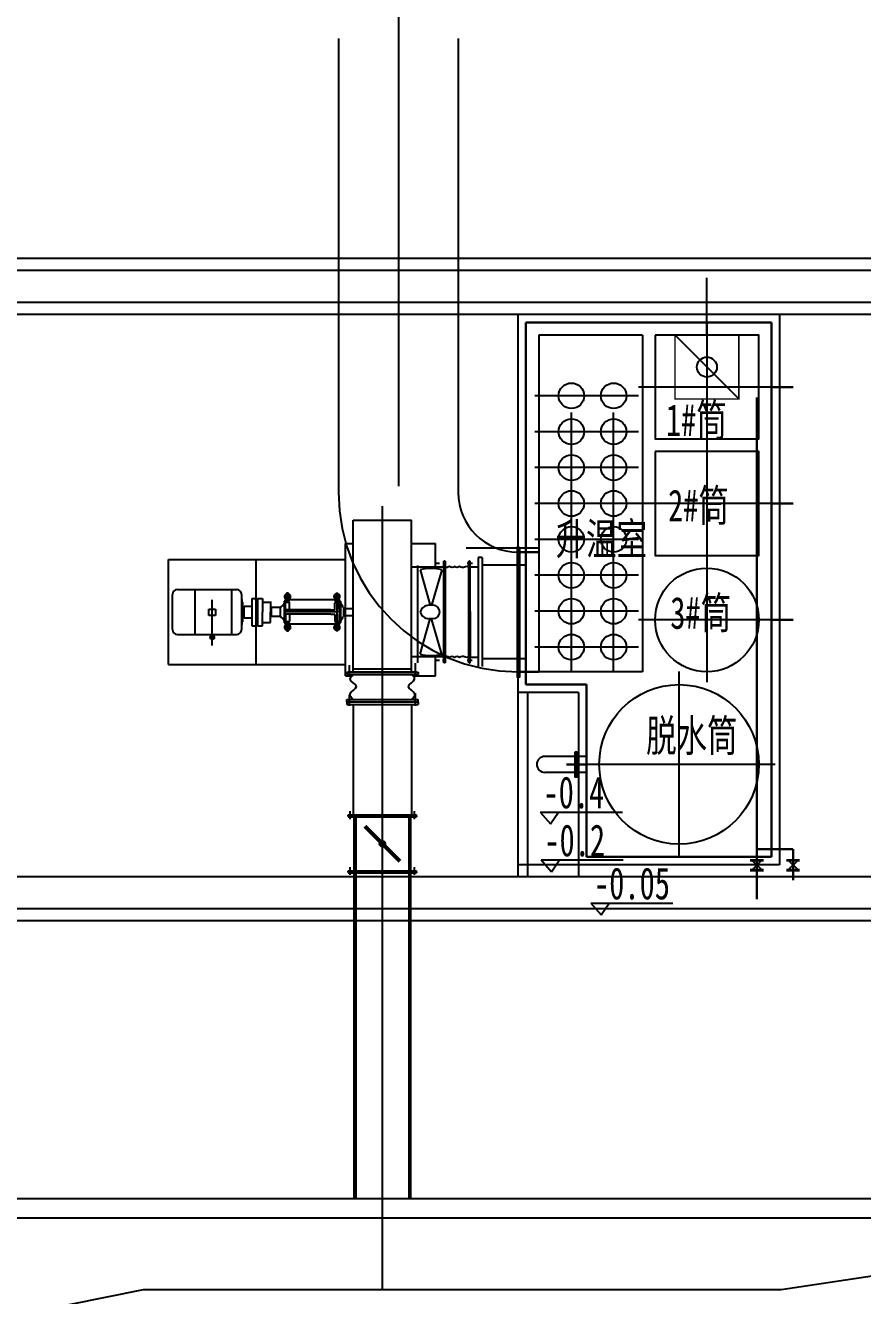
# Model space of a CAD drawing. Extents: x -170 to 1091, y -90 to 504.
# Drawn here: x 247.32 to 257.82, y 49.85 to 65.77 of the extents above; entities that cross this region are included whole.
import ezdxf

# ---------------------------------------------------------------- set-up
doc = ezdxf.new("R2010")
doc.units = 0
doc.header["$LTSCALE"] = 1000
for name, pattern in [('4 点画线', [9, 6.25, -1.25, 0.25, -1.25]), ('CENTER', [50.8, 31.75, -6.35, 6.35, -6.35]), ('CENTER2', [28.575, 19.05, -3.175, 3.175, -3.175]), ('PF_CENTER', [400, 250, -50, 50, -50])]:
    doc.linetypes.add(name, pattern=pattern)
doc.layers.get('0').update_dxf_attribs({"linetype": 'CONTINUOUS'})
for name, color, linetype in [('01', 7, 'CONTINUOUS'), ('03', 3, 'CENTER'), ('05', 4, 'PF_CENTER'), ('1A', 7, 'CONTINUOUS'), ('PR', 4, 'CONTINUOUS'), ('建筑各种基础线', 6, 'CONTINUOUS'), ('热媒站中心线', 3, 'CENTER'), ('设备', 4, 'CONTINUOUS')]:
    doc.layers.add(name, color=color, linetype=linetype)
doc.layers.add('05 点画线', color=141, linetype='4 点画线', lineweight=25)
doc.layers.add('EQPT', color=7, linetype='CONTINUOUS', lineweight=40)
doc.styles.get("Standard").update_dxf_attribs({"font": '', "width": 0.75})
doc.styles.get('STANDARD').set_extended_font_data('SimSun')

# ---------------------------------------------------------------- blocks, each defined once
blk = doc.blocks.new('A$C3CAE5930')
at = {"layer": '1A'}
for p, q in [((0, 865, 0), (99, 518, 0)), ((218, 865, 0), (119, 518, 0)), ((99, 518, 0), (119, 518, 0)), ((87, 507, 0), (130, 507, 0)), ((0, 14, 0), (99, 360, 0)), ((87, 372, 0), (130, 372, 0)), ((99, 360, 0), (119, 360, 0)), ((218, 14, 0), (119, 360, 0))]:
    blk.add_line(p, q, dxfattribs=at)
for centre, radius, start, end in [((109, 439, 0), 439, 75.6223, 104.3777), ((87, 439, 0), 67.5, 90, 180), ((87, 439, 0), 67.5, 180, 270), ((130, 417, 0), 90, 14.4775, 90), ((130, 462, 0), 90, 270, 345.5225), ((109, 439, 0), 439, 255.6223, 284.3777)]:
    blk.add_arc(centre, radius, start, end, dxfattribs=at)
blk = doc.blocks.new('A$C214432DA')
at = {"layer": '1A', "xscale": 2.100000000000363, "yscale": 2.100000000000363, "zscale": 2.100000000000363}
blk.add_blockref('A$C3CAE5930', (0, 0, 0), dxfattribs=at)

msp = doc.modelspace()

# ---------------------------------------------------------------- linework, layer by layer
at = {"color": 1, "lineweight": 30}
for p, q in [((253.60001, 62.05093, 0), (253.60001, 57.51093, 0)), ((256.68001, 62.05093, 0), (253.60001, 62.05093, 0)), ((256.68001, 62.05093, 0), (256.68001, 55.35093, 0)), ((254.36001, 57.51093, 0), (253.60001, 57.51093, 0)), ((254.36001, 57.51093, 0), (254.36001, 55.35093, 0)), ((256.68001, 55.35093, 0), (254.36001, 55.35093, 0))]:
    msp.add_line(p, q, dxfattribs=at)
at = {"color": 3, "lineweight": -2}
for p, q in [((255.47001, 61.89093, 0), (256.27001, 61.09093, 0)), ((254.36001, 56.61093, 0), (253.83641, 56.61093, 0)), ((254.36001, 56.41093, 0), (253.83641, 56.41093, 0)), ((256.86658, 55.31524, 0), (257.03259, 55.31524, 0)), ((256.86658, 55.30417, 0), (257.03259, 55.30417, 0)), ((256.89217, 55.30417, 0), (257.00962, 55.19218, 0)), ((257.00891, 55.30417, 0), (256.89382, 55.19218, 0)), ((256.86658, 55.19218, 0), (257.03259, 55.19218, 0)), ((256.86658, 55.18112, 0), (257.03259, 55.18112, 0))]:
    msp.add_line(p, q, dxfattribs=at)
at = {"color": 3, "lineweight": 30}
for p, q in [((256.95054, 61.24093, 0), (256.69751, 61.24093, 0)), ((256.95054, 59.78093, 0), (256.69751, 59.78093, 0)), ((256.95054, 58.32093, 0), (256.69751, 58.32093, 0)), ((254.10697, 56.51093, 0), (254.36001, 56.51093, 0)), ((254.10697, 56.51093, 0), (254.36001, 56.51093, 0)), ((256.95054, 55.05948, 0), (256.95054, 55.44792, 0))]:
    msp.add_line(p, q, dxfattribs=at)
at = {"color": 2, "lineweight": 30}
for p, q in [((253.5, 59.17093, 0), (253.76001, 59.17093, 0)), ((253.5, 57.67093, 0), (253.76001, 57.67093, 0))]:
    msp.add_line(p, q, dxfattribs=at)
at = {"color": 6, "lineweight": -2}
for p, q in [((253.50001, 57.41093, 0), (253.50001, 55.10093, 0)), ((253.62001, 57.41093, 0), (253.62001, 55.10093, 0))]:
    msp.add_line(p, q, dxfattribs=at)
at = {"color": 0, "lineweight": -3}
for p, q in [((253.7792, 55.91387, 0), (254.80971, 55.91387, 0)), ((253.7792, 55.91387, 0), (253.9097, 55.76546, 0)), ((253.9097, 55.76546, 0), (254.0087, 55.91387, 0)), ((253.79016, 55.31261, 0), (254.82068, 55.31261, 0)), ((253.79016, 55.31261, 0), (253.92067, 55.1642, 0)), ((253.92067, 55.1642, 0), (254.01967, 55.31261, 0)), ((254.41305, 54.77296, 0), (254.54356, 54.62456, 0)), ((254.41305, 54.77296, 0), (255.44357, 54.77296, 0)), ((254.54356, 54.62456, 0), (254.64256, 54.77296, 0))]:
    msp.add_line(p, q, dxfattribs=at)
at = {"color": 2, "lineweight": -2}
for p, q in [((256.41283, 55.31524, 0), (256.57885, 55.31524, 0)), ((256.41283, 55.30417, 0), (256.57885, 55.30417, 0)), ((256.43843, 55.30417, 0), (256.55588, 55.19218, 0)), ((256.55516, 55.30417, 0), (256.44008, 55.19218, 0)), ((256.41283, 55.19218, 0), (256.57885, 55.19218, 0)), ((256.41283, 55.18112, 0), (256.57885, 55.18112, 0))]:
    msp.add_line(p, q, dxfattribs=at)
at = {"color": 6, "lineweight": -2, "const_width": 0.02, "elevation": 0}
msp.add_lwpolyline([(255.47001, 61.89093), (256.27001, 61.89093), (256.27001, 61.09093), (255.47001, 61.09093), (255.47001, 61.89093)], dxfattribs=at)
at = {"color": 2, "lineweight": -2, "const_width": 0.03, "elevation": 0}
msp.add_lwpolyline([(256.49739, 54.81862), (256.49739, 61.11056)], dxfattribs=at)
at = {"color": 2, "lineweight": 30, "elevation": 0}
msp.add_lwpolyline([(253.5069, 59.23488), (253.5069, 57.6024), (253.49429, 57.6024), (253.49429, 59.23488)], close=True, dxfattribs=at)
at = {"color": 0, "elevation": 0}
msp.add_lwpolyline([(253.51951, 59.23488), (253.51951, 57.6024), (253.5069, 57.6024), (253.5069, 59.23488)], close=True, dxfattribs=at)
at = {"color": 3, "lineweight": -2, "elevation": 0}
for points in [[(254.21853, 56.66976), (254.22788, 56.66976), (254.22788, 56.34906), (254.21853, 56.34906)], [(254.22788, 56.66976), (254.23722, 56.66976), (254.23722, 56.34906), (254.22788, 56.34906)]]:
    msp.add_lwpolyline(points, close=True, dxfattribs=at)
at = {"color": 3, "lineweight": -2, "const_width": 0.03, "elevation": 0}
for points in [[(256.95054, 55.44792), (256.49739, 55.44792)], [(256.95054, 55.44792), (256.95054, 55.05948)]]:
    msp.add_lwpolyline(points, dxfattribs=at)
at = {"color": 3, "lineweight": -2}
msp.add_circle((255.87001, 61.49093, 0), 0.125, dxfattribs=at)
msp.add_arc((253.83641, 56.51093, 0), 0.1, 90, 270, dxfattribs=at)
at = {"layer": '01'}
for p, q in [((251.35242, 57.66793, 0), (252.24759, 57.66847, 0)), ((251.35242, 57.66793, 0), (251.35242, 57.63757, 0)), ((251.35242, 57.63757, 0), (252.24759, 57.63811, 0)), ((252.24759, 57.66847, 0), (252.24759, 57.63811, 0)), ((251.35242, 57.32329, 0), (252.24759, 57.32383, 0)), ((251.35242, 57.29293, 0), (251.35242, 57.32329, 0)), ((252.24759, 57.29347, 0), (252.24759, 57.32383, 0)), ((251.35242, 57.29293, 0), (252.24759, 57.29347, 0)), ((251.35242, 57.29293, 0), (251.35242, 57.26257, 0)), ((251.35242, 57.26257, 0), (252.24759, 57.26311, 0)), ((251.43438, 57.26257, 0), (251.43438, 55.87863, 0)), ((252.16563, 57.26311, 0), (252.16563, 55.87863, 0)), ((252.24759, 57.29347, 0), (252.24759, 57.26311, 0)), ((251.3723, 55.87863, 0), (252.22771, 55.87863, 0)), ((251.3723, 55.86504, 0), (251.3723, 55.87863, 0)), ((251.3723, 55.86504, 0), (251.3723, 55.87863, 0)), ((251.3723, 55.86504, 0), (252.22771, 55.86504, 0)), ((251.3723, 55.86504, 0), (251.3723, 55.85145, 0)), ((251.3723, 55.86504, 0), (251.3723, 55.85145, 0)), ((251.3723, 55.85145, 0), (252.22771, 55.85145, 0)), ((251.4203, 55.87863, 0), (252.22771, 55.87863, 0)), ((251.4203, 55.86504, 0), (252.22771, 55.86504, 0)), ((251.4203, 55.85145, 0), (252.22771, 55.85145, 0)), ((252.22771, 55.86504, 0), (252.22771, 55.87863, 0)), ((252.22771, 55.86504, 0), (252.22771, 55.87863, 0)), ((252.22771, 55.86504, 0), (252.22771, 55.85145, 0)), ((252.22771, 55.86504, 0), (252.22771, 55.85145, 0)), ((251.3723, 55.17863, 0), (252.22771, 55.17863, 0)), ((251.3723, 55.16504, 0), (251.3723, 55.17863, 0)), ((251.3723, 55.16504, 0), (251.3723, 55.17863, 0)), ((251.3723, 55.16504, 0), (252.22771, 55.16504, 0)), ((251.3723, 55.16504, 0), (251.3723, 55.15145, 0)), ((251.3723, 55.16504, 0), (251.3723, 55.15145, 0)), ((251.3723, 55.15145, 0), (252.22771, 55.15145, 0)), ((251.39685, 55.12592, 0), (251.39685, 55.22444, 0)), ((251.4203, 55.17863, 0), (252.22771, 55.17863, 0)), ((251.4203, 55.16504, 0), (252.22771, 55.16504, 0)), ((251.4203, 55.15145, 0), (252.22771, 55.15145, 0)), ((252.20316, 55.12592, 0), (252.20316, 55.22444, 0)), ((252.22771, 55.16504, 0), (252.22771, 55.17863, 0)), ((252.22771, 55.16504, 0), (252.22771, 55.17863, 0)), ((252.22771, 55.16504, 0), (252.22771, 55.15145, 0)), ((252.22771, 55.16504, 0), (252.22771, 55.15145, 0))]:
    msp.add_line(p, q, dxfattribs=at)
at = {"layer": '01', "ltscale": 8}
for p, q in [((273.8, 51.06385, 0), (224.7404, 51.06385)), ((273.56, 50.82385, 0), (224.93644, 50.82385))]:
    msp.add_line(p, q, dxfattribs=at)
at = {"layer": '01', "const_width": 0.05, "elevation": 0}
for points in [[(251.45601, 55.85145), (251.45601, 55.17863)], [(252.01921, 55.29584), (251.5808, 55.73424)], [(252.14401, 55.85145), (252.14401, 55.17863)]]:
    msp.add_lwpolyline(points, dxfattribs=at)
at = {"layer": '01'}
msp.add_circle((251.80001, 55.51504, 0), 0.0363, dxfattribs=at)
for points, knots in [([(251.43438, 57.32329, 0), (251.41184, 57.34541, 0), (251.35206, 57.40411, 0), (251.54761, 57.487, 0), (251.35843, 57.56404, 0), (251.41387, 57.61772, 0), (251.43438, 57.63757, 0)], [0, 0, 0, 0, 0.077547169, 0.205726489, 0.325007281, 0.395055418, 0.395055418, 0.395055418, 0.395055418]), ([(252.16563, 57.32383, 0), (252.18817, 57.34595, 0), (252.24795, 57.40465, 0), (252.0524, 57.48754, 0), (252.24158, 57.56458, 0), (252.18614, 57.61825, 0), (252.16563, 57.63811, 0)], [0, 0, 0, 0, 0.077547169, 0.205726489, 0.325007281, 0.395055417, 0.395055417, 0.395055417, 0.395055417])]:
    msp.add_open_spline(points, degree=3, knots=knots, dxfattribs=at)
for p in [(251.39511, 55.87863, 0), (251.39511, 55.87863, 0), (252.2049, 55.87863, 0), (252.2049, 55.87863, 0), (251.39511, 55.17863, 0), (251.39511, 55.17863, 0), (252.2049, 55.17863, 0), (252.2049, 55.17863, 0)]:
    msp.add_point(p, dxfattribs=at)
at = {"layer": '03'}
for p, q in [((251.38787, 57.61783, 0), (251.38787, 57.75509, 0)), ((252.2148, 57.61836, 0), (252.2148, 57.77783, 0)), ((251.38787, 57.24283, 0), (251.38787, 57.38009, 0)), ((252.2148, 57.24336, 0), (252.2148, 57.40283, 0))]:
    msp.add_line(p, q, dxfattribs=at)
at = {"layer": '05', "ltscale": 8}
for p, q in [((258.8, 50.22385, 0), (256.8, 49.92385, 0)), ((248.8, 49.92385, 0), (246.8, 49.52385, 0)), ((256.8, 49.92385, 0), (248.8, 49.92385, 0))]:
    msp.add_line(p, q, dxfattribs=at)
at = {"layer": '05 点画线'}
msp.add_line((252, 67.118, 0), (252, 59.99826, 0), dxfattribs=at)
at = {"layer": 'EQPT', "linetype": 'CENTER2', "lineweight": -2, "ltscale": 5}
for p, q in [((251.25, 65.60982, 0), (251.25, 59.92093, 0)), ((252.75, 65.60982, 0), (252.75, 59.92093, 0)), ((251.25, 61.9181, 0), (251.25, 59.92093, 0)), ((252.75, 61.9181, 0), (252.75, 59.92093, 0))]:
    msp.add_line(p, q, dxfattribs=at)
for radius in [2.25, 0.75]:
    msp.add_arc((253.5, 59.92093, 0), radius, 180, 270, dxfattribs=at)
at = {"layer": 'PR'}
msp.add_line((252.14401, 51.06385, 0), (251.45601, 51.06385, 0), dxfattribs=at)
at = {"layer": '建筑各种基础线', "ltscale": 250}
for p, q in [((275.63912, 62.85093, 0), (234.21076, 62.85093, 0)), ((277.35, 62.85093, 0), (236.21076, 62.85093, 0)), ((275.48912, 62.70093, 0), (234.33076, 62.70093, 0)), ((277.35, 62.70093, 0), (236.33076, 62.70093, 0)), ((275.08912, 62.30093, 0), (234.33076, 62.30093, 0)), ((277.93001, 62.30093, 0), (236.33076, 62.30093, 0)), ((274.93912, 62.15093, 0), (233.36988, 62.15093, 0)), ((277.78001, 62.15093, 0), (236.21076, 62.15093, 0)), ((256.78001, 62.15093, 0), (253.50001, 62.15093, 0)), ((253.50001, 62.15093, 0), (253.50001, 57.41093, 0)), ((256.78001, 62.15093, 0), (256.78001, 55.25093, 0)), ((254.26001, 57.41093, 0), (253.50001, 57.41093, 0)), ((254.26001, 57.41093, 0), (254.26001, 55.10093, 0)), ((256.78001, 55.25093, 0), (253.50001, 55.25093, 0)), ((277.93001, 55.10093, 0), (232.50001, 55.10093, 0)), ((277.93001, 54.70093, 0), (232.50001, 54.70093, 0)), ((277.78001, 54.55093, 0), (232.50001, 54.55093, 0))]:
    msp.add_line(p, q, dxfattribs=at)
at = {"layer": '建筑各种基础线'}
for p, q in [((251.33601, 59.28093, 0), (251.43438, 59.28093, 0)), ((251.33601, 57.62093, 0), (251.33601, 59.28093, 0)), ((252.16563, 59.28093, 0), (252.46601, 59.28093, 0)), ((252.46601, 58.98343, 0), (252.46601, 59.28093, 0)), ((249.11601, 59.08093, 0), (251.33601, 59.08093, 0)), ((249.11601, 57.76093, 0), (249.11601, 59.08093, 0)), ((250.21601, 57.76093, 0), (250.21601, 59.08093, 0)), ((252.46601, 57.62093, 0), (252.46601, 57.85843, 0)), ((249.11601, 57.76093, 0), (251.33601, 57.76093, 0)), ((251.33601, 57.62093, 0), (251.41767, 57.62093, 0)), ((252.18284, 57.62093, 0), (252.46601, 57.62093, 0))]:
    msp.add_line(p, q, dxfattribs=at)
at = {"layer": '热媒站中心线', "ltscale": 20}
for p, q in [((255.87001, 61.89093, 0), (255.87001, 62.611, 0)), ((255.87001, 62.05093, 0), (255.87001, 57.53934, 0)), ((256.68001, 61.24093, 0), (255.01053, 61.24093, 0)), ((255.01001, 61.13093, 0), (253.71001, 61.13093, 0)), ((254.17001, 57.67093, 0), (254.17001, 60.9233, 0)), ((254.70001, 57.67093, 0), (254.70001, 60.9233, 0)), ((255.01001, 60.68093, 0), (253.71001, 60.68093, 0)), ((255.01001, 60.23093, 0), (253.71001, 60.23093, 0)), ((255.01001, 59.78093, 0), (253.71001, 59.78093, 0)), ((256.68001, 59.78093, 0), (255.01053, 59.78093, 0)), ((255.01001, 59.33093, 0), (253.71001, 59.33093, 0)), ((255.01001, 59.33093, 0), (253.71001, 59.33093, 0)), ((253.76001, 59.22093, 0), (252.85001, 59.22093, 0)), ((253.76001, 59.22093, 0), (252.85001, 59.22093, 0)), ((255.01001, 58.88093, 0), (253.71001, 58.88093, 0)), ((250.65456, 58.61482, 0), (250.56571, 58.61482, 0)), ((250.61014, 58.55545, 0), (250.61014, 58.66916, 0)), ((251.27456, 58.61482, 0), (251.18571, 58.61482, 0)), ((251.23014, 58.66203, 0), (251.23014, 58.18262, 0)), ((249.66702, 57.99998, 0), (249.66702, 58.57258, 0)), ((255.01001, 58.43093, 0), (253.71001, 58.43093, 0)), ((250.61014, 58.28642, 0), (250.61014, 58.1727, 0)), ((256.68001, 58.32093, 0), (255.01053, 58.32093, 0)), ((250.65456, 58.22705, 0), (250.56571, 58.22705, 0)), ((251.27456, 58.22705, 0), (251.18571, 58.22705, 0)), ((255.01001, 57.98093, 0), (253.71001, 57.98093, 0)), ((255.52001, 55.35093, 0), (255.52001, 57.67631, 0)), ((256.72724, 56.51093, 0), (254.36001, 56.51093, 0)), ((251.39685, 55.82592, 0), (251.39685, 55.92444, 0)), ((252.20316, 55.82592, 0), (252.20316, 55.92444, 0)), ((251.39685, 55.12592, 0), (251.39685, 55.22444, 0)), ((252.20316, 55.12592, 0), (252.20316, 55.22444, 0))]:
    msp.add_line(p, q, dxfattribs=at)
at = {"layer": '热媒站中心线', "ltscale": 5}
msp.add_line((251.80001, 49.92385, 0), (251.80001, 59.74593, 0), dxfattribs=at)
at = {"layer": '设备'}
for p, q in [((253.76001, 61.89093, 0), (253.76001, 57.67093, 0)), ((255.06001, 61.89093, 0), (253.76001, 61.89093, 0)), ((255.06001, 61.89093, 0), (255.06001, 57.67093, 0)), ((251.43438, 57.66793, 0), (251.43438, 59.57093, 0)), ((251.43438, 59.57093, 0), (252.16563, 59.57093, 0)), ((252.16563, 57.66793, 0), (252.16563, 59.57093, 0)), ((253.00001, 59.10593, 0), (253.00001, 57.73593, 0)), ((253.05001, 59.10593, 0), (253.00001, 59.10593, 0)), ((253.05001, 59.10593, 0), (253.05001, 57.73593, 0)), ((252.5712, 58.98343, 0), (252.16563, 58.98343, 0)), ((252.24248, 57.7855, 0), (252.24248, 59.00241, 0)), ((252.5178, 59.02713, 0), (252.47631, 59.02713, 0)), ((252.59937, 59.02718, 0), (252.55788, 59.02718, 0)), ((252.5712, 57.78343, 0), (252.5712, 59.05843, 0)), ((252.5802, 59.05843, 0), (252.5712, 59.05843, 0)), ((252.5712, 57.7855, 0), (252.5712, 59.04602, 0)), ((252.5802, 59.05843, 0), (252.5802, 57.78343, 0)), ((252.5802, 57.78338, 0), (252.5802, 59.05838, 0)), ((252.5892, 59.05838, 0), (252.5802, 59.05838, 0)), ((252.5802, 57.78545, 0), (252.5802, 59.04597, 0)), ((252.5892, 59.05838, 0), (252.5892, 57.78338, 0)), ((252.9224, 59.02718, 0), (252.86341, 59.02718, 0)), ((252.9314, 59.02718, 0), (252.87241, 59.02718, 0)), ((252.9314, 59.02692, 0), (252.87241, 59.02692, 0)), ((252.8837, 57.78343, 0), (252.8837, 59.05843, 0)), ((252.8927, 59.05843, 0), (252.8837, 59.05843, 0)), ((252.8837, 57.7855, 0), (252.8837, 59.04602, 0)), ((252.8927, 57.78343, 0), (252.8927, 59.05843, 0)), ((252.8927, 59.05843, 0), (252.8927, 58.41602, 0)), ((252.8927, 57.78317, 0), (252.8927, 59.05817, 0)), ((252.8927, 59.05817, 0), (252.8927, 58.41576, 0)), ((252.8927, 59.05817, 0), (252.8927, 58.42093, 0)), ((252.8927, 59.05817, 0), (252.9017, 59.05817, 0)), ((252.8927, 57.7855, 0), (252.8927, 59.04602, 0)), ((252.8927, 57.78523, 0), (252.8927, 59.04576, 0)), ((252.9017, 57.78317, 0), (252.9017, 59.05817, 0)), ((252.9017, 57.79041, 0), (252.9017, 59.05093, 0)), ((252.9017, 58.98526, 0), (253.00001, 58.98526, 0)), ((253.60001, 59.00593, 0), (253.05001, 59.00593, 0)), ((253.60001, 59.00593, 0), (253.05001, 59.00593, 0)), ((249.16639, 58.20218, 0), (249.16639, 58.63968, 0)), ((249.22889, 58.70218, 0), (249.97264, 58.70218, 0)), ((249.45246, 58.13968, 0), (249.45246, 58.70218, 0)), ((249.91264, 58.13968, 0), (249.91264, 58.70218, 0)), ((250.03514, 58.20218, 0), (250.03514, 58.63968, 0)), ((250.16063, 58.58923, 0), (250.16063, 58.24588, 0)), ((250.16063, 58.58923, 0), (250.2264, 58.58923, 0)), ((250.2264, 58.24588, 0), (250.2264, 58.58923, 0)), ((250.23265, 58.58922, 0), (250.29634, 58.58922, 0)), ((250.23265, 58.58922, 0), (250.23265, 58.24574, 0)), ((250.29634, 58.58922, 0), (250.29634, 58.41748, 0)), ((250.59956, 58.59271, 0), (250.61014, 58.59366, 0)), ((250.62072, 58.59271, 0), (250.59956, 58.59271, 0)), ((250.61014, 58.59366, 0), (250.62072, 58.59271, 0)), ((251.21956, 58.59271, 0), (251.23014, 58.59366, 0)), ((251.24072, 58.59271, 0), (251.21956, 58.59271, 0)), ((251.23014, 58.59366, 0), (251.24072, 58.59271, 0)), ((249.62415, 58.45759, 0), (249.70825, 58.45759, 0)), ((249.62415, 58.3782, 0), (249.62415, 58.45759, 0)), ((249.67077, 58.472, 0), (249.66327, 58.472, 0)), ((249.66327, 58.45759, 0), (249.66327, 58.472, 0)), ((249.67077, 58.45759, 0), (249.67077, 58.472, 0)), ((249.70825, 58.45759, 0), (249.70825, 58.3782, 0)), ((250.03514, 58.57718, 0), (250.04139, 58.57718, 0)), ((250.04139, 58.26468, 0), (250.04139, 58.57718, 0)), ((250.04139, 58.54593, 0), (250.04764, 58.54593, 0)), ((250.04764, 58.29593, 0), (250.04764, 58.54593, 0)), ((250.04764, 58.32718, 0), (250.04764, 58.51468, 0)), ((250.04764, 58.32906, 0), (250.04764, 58.51281, 0)), ((250.04764, 58.42093, 0), (250.04764, 58.49968, 0)), ((250.04764, 58.45843, 0), (250.06536, 58.45843, 0)), ((250.06536, 58.49286, 0), (250.16063, 58.49286, 0)), ((250.06536, 58.34911, 0), (250.06536, 58.49286, 0)), ((250.29634, 58.54485, 0), (250.39813, 58.54485, 0)), ((250.39813, 58.55176, 0), (250.39813, 58.42439, 0)), ((250.39813, 58.54485, 0), (250.39813, 58.41748, 0)), ((250.41011, 58.4583, 0), (250.39813, 58.4583, 0)), ((250.41011, 58.36435, 0), (250.41011, 58.47751, 0)), ((250.51811, 58.47751, 0), (250.41011, 58.47751, 0)), ((250.51811, 58.47961, 0), (250.51811, 58.36226, 0)), ((250.56994, 58.55876, 0), (250.56994, 58.28311, 0)), ((250.5784, 58.55876, 0), (250.56994, 58.55876, 0)), ((250.5784, 58.55875, 0), (250.5784, 58.27888, 0)), ((251.15524, 58.44738, 0), (250.5784, 58.44738, 0)), ((250.58369, 58.57674, 0), (250.63658, 58.57674, 0)), ((250.58369, 58.57674, 0), (250.58369, 58.57383, 0)), ((250.58369, 58.45584, 0), (250.58369, 58.53231, 0)), ((250.63209, 58.57356, 0), (250.5873, 58.57356, 0)), ((250.58898, 58.57674, 0), (250.58898, 58.57891, 0)), ((250.59057, 58.54289, 0), (250.59057, 58.54606, 0)), ((250.59057, 58.54606, 0), (250.62971, 58.54606, 0)), ((250.62971, 58.54289, 0), (250.59057, 58.54289, 0)), ((250.59184, 58.54606, 0), (250.59184, 58.56299, 0)), ((250.59184, 58.56299, 0), (250.62844, 58.56299, 0)), ((250.59956, 58.56933, 0), (250.59956, 58.56299, 0)), ((250.59956, 58.56933, 0), (250.62072, 58.56933, 0)), ((250.60104, 58.54606, 0), (250.60104, 58.56299, 0)), ((250.61923, 58.54606, 0), (250.61923, 58.56299, 0)), ((250.62072, 58.56933, 0), (250.62072, 58.56299, 0)), ((250.62844, 58.54606, 0), (250.62844, 58.56299, 0)), ((250.62971, 58.54289, 0), (250.62971, 58.54606, 0)), ((250.63129, 58.57674, 0), (250.63129, 58.57891, 0)), ((250.63658, 58.57567, 0), (250.63658, 58.57674, 0)), ((250.63658, 58.45584, 0), (250.63658, 58.53231, 0)), ((251.20158, 58.57356, 0), (250.63738, 58.57356, 0)), ((251.15524, 58.44738, 0), (251.19523, 58.44738, 0)), ((251.20369, 58.57674, 0), (251.25658, 58.57674, 0)), ((251.20369, 58.57674, 0), (251.20369, 58.57568, 0)), ((251.20369, 58.45584, 0), (251.20369, 58.53231, 0)), ((251.25209, 58.57356, 0), (251.2073, 58.57356, 0)), ((251.20898, 58.57674, 0), (251.20898, 58.57891, 0)), ((251.21057, 58.54289, 0), (251.21057, 58.54606, 0)), ((251.21057, 58.54606, 0), (251.24971, 58.54606, 0)), ((251.24971, 58.54289, 0), (251.21057, 58.54289, 0)), ((251.21184, 58.54606, 0), (251.21184, 58.56299, 0)), ((251.21184, 58.56299, 0), (251.24844, 58.56299, 0)), ((251.21956, 58.56933, 0), (251.21956, 58.56299, 0)), ((251.21956, 58.56933, 0), (251.24072, 58.56933, 0)), ((251.22104, 58.54606, 0), (251.22104, 58.56299, 0)), ((251.23923, 58.54606, 0), (251.23923, 58.56299, 0)), ((251.24072, 58.56933, 0), (251.24072, 58.56299, 0)), ((251.24844, 58.54606, 0), (251.24844, 58.56299, 0)), ((251.24971, 58.54289, 0), (251.24971, 58.54606, 0)), ((251.25129, 58.57674, 0), (251.25129, 58.57891, 0)), ((251.25658, 58.57567, 0), (251.25658, 58.57674, 0)), ((251.25658, 58.57674, 0), (251.25658, 58.57567, 0)), ((251.25658, 58.45584, 0), (251.25658, 58.53231, 0)), ((251.26503, 58.56299, 0), (251.26503, 58.27888, 0)), ((251.26504, 58.55875, 0), (251.27351, 58.55875, 0)), ((251.27351, 58.55876, 0), (251.27351, 58.28311, 0)), ((251.31159, 58.46159, 0), (251.31159, 58.38027, 0)), ((251.32111, 58.46853, 0), (251.31948, 58.46853, 0)), ((251.32491, 58.46615, 0), (251.43438, 58.46615, 0)), ((251.32534, 58.4643, 0), (251.32534, 58.37756, 0)), ((249.70825, 58.3782, 0), (249.62415, 58.3782, 0)), ((250.04139, 58.29593, 0), (250.04764, 58.29593, 0)), ((250.04764, 58.42093, 0), (250.04764, 58.34218, 0)), ((250.04764, 58.38343, 0), (250.06536, 58.38343, 0)), ((250.06536, 58.34911, 0), (250.16063, 58.34911, 0)), ((250.29634, 58.24574, 0), (250.29634, 58.41748, 0)), ((250.29634, 58.2901, 0), (250.39813, 58.2901, 0)), ((250.39813, 58.2901, 0), (250.39813, 58.41748, 0)), ((250.41011, 58.38356, 0), (250.39813, 58.38356, 0)), ((250.51811, 58.36435, 0), (250.41011, 58.36435, 0)), ((250.5784, 58.28311, 0), (250.56994, 58.28311, 0)), ((251.12529, 58.42093, 0), (250.5784, 58.42093, 0)), ((251.12529, 58.42093, 0), (250.5784, 58.42093, 0)), ((251.15524, 58.39449, 0), (250.5784, 58.39449, 0)), ((250.58369, 58.38603, 0), (250.58369, 58.30955, 0)), ((250.59057, 58.29898, 0), (250.59057, 58.2958, 0)), ((250.62971, 58.29898, 0), (250.59057, 58.29898, 0)), ((250.59057, 58.2958, 0), (250.62971, 58.2958, 0)), ((250.59184, 58.2958, 0), (250.59184, 58.27888, 0)), ((250.59184, 58.27888, 0), (250.62844, 58.27888, 0)), ((250.59956, 58.27253, 0), (250.59956, 58.27888, 0)), ((250.59956, 58.27253, 0), (250.62072, 58.27253, 0)), ((250.60104, 58.2958, 0), (250.60104, 58.27888, 0)), ((250.61923, 58.2958, 0), (250.61923, 58.27888, 0)), ((250.62072, 58.27253, 0), (250.62072, 58.27888, 0)), ((250.62844, 58.2958, 0), (250.62844, 58.27888, 0)), ((250.62971, 58.29898, 0), (250.62971, 58.2958, 0)), ((250.63658, 58.38603, 0), (250.63658, 58.30955, 0)), ((251.26504, 58.42093, 0), (251.11683, 58.42093, 0)), ((251.26504, 58.42093, 0), (251.11683, 58.42093, 0)), ((251.15524, 58.39449, 0), (251.19523, 58.39449, 0)), ((251.20369, 58.38603, 0), (251.20369, 58.30955, 0)), ((251.21057, 58.29898, 0), (251.21057, 58.2958, 0)), ((251.24971, 58.29898, 0), (251.21057, 58.29898, 0)), ((251.21057, 58.2958, 0), (251.24971, 58.2958, 0)), ((251.21184, 58.2958, 0), (251.21184, 58.27888, 0)), ((251.21184, 58.27888, 0), (251.24844, 58.27888, 0)), ((251.21956, 58.27253, 0), (251.21956, 58.27888, 0)), ((251.21956, 58.27253, 0), (251.24072, 58.27253, 0)), ((251.22104, 58.2958, 0), (251.22104, 58.27888, 0)), ((251.23923, 58.2958, 0), (251.23923, 58.27888, 0)), ((251.24072, 58.27253, 0), (251.24072, 58.27888, 0)), ((251.24844, 58.2958, 0), (251.24844, 58.27888, 0)), ((251.24971, 58.29898, 0), (251.24971, 58.2958, 0)), ((251.25658, 58.38603, 0), (251.25658, 58.30955, 0)), ((251.26504, 58.28311, 0), (251.27351, 58.28311, 0)), ((251.32111, 58.37333, 0), (251.31948, 58.37333, 0)), ((251.32491, 58.37571, 0), (251.43438, 58.37571, 0)), ((252.8837, 58.42093, 0), (252.8837, 57.84593, 0)), ((252.8837, 57.78343, 0), (252.8837, 58.41602, 0)), ((252.8927, 58.42093, 0), (252.8927, 57.84593, 0)), ((252.8927, 57.78834, 0), (252.8927, 58.42093, 0)), ((252.8927, 58.42067, 0), (252.8927, 57.84567, 0)), ((252.8927, 57.78343, 0), (252.8927, 58.41602, 0)), ((252.8927, 57.78343, 0), (252.8927, 58.41602, 0)), ((252.8927, 57.78317, 0), (252.8927, 58.41576, 0)), ((252.8927, 57.78317, 0), (252.8927, 58.41576, 0)), ((252.9017, 58.42584, 0), (252.9017, 57.85334, 0)), ((249.22889, 58.13968, 0), (249.97264, 58.13968, 0)), ((249.64827, 58.13343, 0), (249.64827, 58.13968, 0)), ((249.64827, 58.13343, 0), (249.65764, 58.12718, 0)), ((249.68577, 58.13343, 0), (249.64827, 58.13343, 0)), ((249.67639, 58.12718, 0), (249.65764, 58.12718, 0)), ((249.68577, 58.13343, 0), (249.67639, 58.12718, 0)), ((249.68577, 58.13343, 0), (249.68577, 58.13968, 0)), ((250.03514, 58.26468, 0), (250.04139, 58.26468, 0)), ((250.16063, 58.24588, 0), (250.2264, 58.24588, 0)), ((250.23265, 58.24574, 0), (250.29634, 58.24574, 0)), ((250.58369, 58.26513, 0), (250.58369, 58.26804, 0)), ((250.58369, 58.26513, 0), (250.63658, 58.26513, 0)), ((250.63209, 58.2683, 0), (250.5873, 58.2683, 0)), ((250.58898, 58.26513, 0), (250.58898, 58.26295, 0)), ((250.59956, 58.24916, 0), (250.61014, 58.2482, 0)), ((250.62072, 58.24916, 0), (250.59956, 58.24916, 0)), ((250.61014, 58.2482, 0), (250.62072, 58.24916, 0)), ((250.63129, 58.26513, 0), (250.63129, 58.26295, 0)), ((250.63658, 58.26619, 0), (250.63658, 58.26513, 0)), ((251.20158, 58.2683, 0), (250.63738, 58.2683, 0)), ((251.20369, 58.26513, 0), (251.20369, 58.26619, 0)), ((251.20369, 58.26513, 0), (251.25658, 58.26513, 0)), ((251.25209, 58.2683, 0), (251.2073, 58.2683, 0)), ((251.20898, 58.26513, 0), (251.20898, 58.26295, 0)), ((251.21956, 58.24916, 0), (251.23014, 58.2482, 0)), ((251.24072, 58.24916, 0), (251.21956, 58.24916, 0)), ((251.23014, 58.2482, 0), (251.24072, 58.24916, 0)), ((251.25129, 58.26513, 0), (251.25129, 58.26295, 0)), ((251.25658, 58.26619, 0), (251.25658, 58.26513, 0)), ((251.25658, 58.26513, 0), (251.25658, 58.26619, 0)), ((249.69961, 58.10218, 0), (249.63368, 58.10218, 0)), ((252.5712, 57.85843, 0), (252.16563, 57.85843, 0)), ((252.5178, 57.81463, 0), (252.47272, 57.81463, 0)), ((252.59937, 57.81468, 0), (252.55429, 57.81468, 0)), ((252.91517, 57.81468, 0), (252.86341, 57.81468, 0)), ((252.92417, 57.81468, 0), (252.87241, 57.81468, 0)), ((252.92417, 57.81442, 0), (252.87241, 57.81442, 0)), ((252.9017, 57.8566, 0), (253.00001, 57.8566, 0)), ((253.60001, 57.83593, 0), (253.05001, 57.83593, 0)), ((253.60001, 57.83593, 0), (253.05001, 57.83593, 0)), ((252.16563, 57.66843, 0), (251.37188, 57.66843, 0)), ((252.22813, 57.66843, 0), (251.37188, 57.66843, 0)), ((251.43438, 57.70801, 0), (252.16563, 57.70801, 0)), ((251.43438, 57.70801, 0), (252.16563, 57.70801, 0)), ((252.5802, 57.78343, 0), (252.5712, 57.78343, 0)), ((252.5892, 57.78338, 0), (252.5802, 57.78338, 0)), ((252.8927, 57.78343, 0), (252.8837, 57.78343, 0)), ((252.8927, 57.78317, 0), (252.9017, 57.78317, 0)), ((255.06001, 57.67093, 0), (253.76001, 57.67093, 0))]:
    msp.add_line(p, q, dxfattribs=at)
at = {"layer": '设备', "elevation": 0}
for points in [[(255.22001, 61.89093), (255.22001, 60.59093), (256.52001, 60.59093), (256.52001, 61.89093)], [(255.22001, 60.43093), (255.22001, 59.13093), (256.52001, 59.13093), (256.52001, 60.43093)]]:
    msp.add_lwpolyline(points, close=True, dxfattribs=at)
at = {"layer": '设备', "const_width": 0.05, "elevation": 0}
for points in [[(251.45601, 55.15083), (251.45601, 54.47303)], [(251.45601, 55.15083), (251.45601, 51.06385)], [(252.14401, 55.15145), (252.14401, 54.47303)], [(252.14401, 55.15145), (252.14401, 51.06385)]]:
    msp.add_lwpolyline(points, dxfattribs=at)
at = {"layer": '设备'}
for centre, radius in [((254.17001, 61.13093, 0), 0.16), ((254.70001, 61.13093, 0), 0.16), ((254.17001, 60.68093, 0), 0.16), ((254.70001, 60.68093, 0), 0.16), ((254.17001, 60.23093, 0), 0.16), ((254.70001, 60.23093, 0), 0.16), ((254.17001, 59.78093, 0), 0.16), ((254.70001, 59.78093, 0), 0.16), ((254.17001, 59.33093, 0), 0.16), ((254.70001, 59.33093, 0), 0.16), ((254.17001, 58.88093, 0), 0.16), ((254.70001, 58.88093, 0), 0.16), ((255.87001, 58.32093, 0), 0.65), ((250.61014, 58.61482, 0), 0.02116), ((251.23014, 58.61482, 0), 0.02116), ((254.17001, 58.43093, 0), 0.16), ((254.70001, 58.43093, 0), 0.16), ((249.66702, 58.10218, 0), 0.025), ((249.66702, 58.10218, 0), 0.01875), ((250.61014, 58.22705, 0), 0.02116), ((251.23014, 58.22705, 0), 0.02116), ((254.17001, 57.98093, 0), 0.16), ((254.70001, 57.98093, 0), 0.16), ((255.52001, 56.51093, 0), 1)]:
    msp.add_circle(centre, radius, dxfattribs=at)
for centre, radius, start, end in [((249.22889, 58.63968, 0), 0.0625, 90, 180), ((249.97264, 58.63968, 0), 0.0625, 11.479849, 90), ((249.97264, 58.63968, 0), 0.0625, 0, 11.479849), ((250.61014, 58.61482, 0), 0.03808, 309.520936, 230.479064), ((250.59533, 58.59271, 0), 0.00423, 270, 0), ((250.62495, 58.59271, 0), 0.00423, 180, 270), ((251.23014, 58.61482, 0), 0.03808, 309.520936, 230.479064), ((251.21533, 58.59271, 0), 0.00423, 270, 0), ((251.24495, 58.59271, 0), 0.00423, 180, 270), ((250.46698, 58.57918, 0), 0.11194, 297.178065, 332.438661), ((250.56571, 58.53159, 0), 0.00423, 276.853793, 0), ((250.58898, 58.56299, 0), 0.01058, 127.979572, 180), ((250.57523, 58.45584, 0), 0.00846, 292.028073, 0), ((250.58052, 58.57383, 0), 0.00317, 307.979184, 0), ((250.59427, 58.53231, 0), 0.01058, 90, 180), ((250.58052, 58.57891, 0), 0.00846, 0, 50.477922), ((250.626, 58.53231, 0), 0.01058, 0, 90), ((250.63976, 58.57891, 0), 0.00846, 129.522078, 180), ((250.63976, 58.57567, 0), 0.00317, 180, 221.633851), ((250.64504, 58.45584, 0), 0.00846, 180, 270), ((251.19523, 58.45584, 0), 0.00846, 270, 0), ((251.20158, 58.57568, 0), 0.00212, 270, 0), ((251.21427, 58.53231, 0), 0.01058, 90, 180), ((251.20052, 58.57891, 0), 0.00846, 0, 50.477922), ((251.246, 58.53231, 0), 0.01058, 0, 90), ((251.25975, 58.57891, 0), 0.00846, 129.522078, 180), ((251.25975, 58.57567, 0), 0.00317, 180, 221.633851), ((251.25976, 58.57567, 0), 0.00317, 180, 247.302889), ((251.26504, 58.45584, 0), 0.00846, 180, 270), ((251.25445, 58.56299, 0), 0.01058, 0, 67.302397), ((251.27774, 58.53159, 0), 0.00423, 180, 263.146207), ((251.16534, 58.42868, 0), 0.14921, 17.679732, 41.416907), ((251.31948, 58.4844, 0), 0.01587, 220.957365, 270), ((251.32111, 58.4643, 0), 0.00423, 0, 90), ((250.46698, 58.26268, 0), 0.11194, 27.561339, 62.821935), ((250.56571, 58.31027, 0), 0.00423, 0, 83.146207), ((250.57523, 58.38603, 0), 0.00846, 0, 67.971927), ((250.58898, 58.27888, 0), 0.01058, 180, 232.020428), ((250.58052, 58.26804, 0), 0.00317, 0, 52.020816), ((250.59427, 58.30956, 0), 0.01058, 180, 270), ((250.626, 58.30956, 0), 0.01058, 270, 0), ((250.64504, 58.38603, 0), 0.00846, 90, 180), ((251.19523, 58.38603, 0), 0.00846, 0, 90), ((251.21427, 58.30956, 0), 0.01058, 180, 270), ((251.246, 58.30956, 0), 0.01058, 270, 0), ((251.26504, 58.38603, 0), 0.00846, 90, 180), ((251.25445, 58.27888, 0), 0.01058, 292.697603, 0), ((251.27774, 58.31027, 0), 0.00423, 96.853793, 180), ((251.16534, 58.41318, 0), 0.14921, 318.583093, 342.320268), ((251.31948, 58.35747, 0), 0.01587, 90, 139.042635), ((251.32111, 58.37756, 0), 0.00423, 270, 0), ((249.22889, 58.20218, 0), 0.0625, 180, 270), ((249.97264, 58.20218, 0), 0.0625, 270, 348.520151), ((249.97264, 58.20218, 0), 0.0625, 348.520151, 0), ((250.61014, 58.22705, 0), 0.03808, 129.520936, 50.479064), ((250.58052, 58.26295, 0), 0.00846, 309.522078, 0), ((250.59533, 58.24916, 0), 0.00423, 0, 90), ((250.62495, 58.24916, 0), 0.00423, 90, 180), ((250.63976, 58.26295, 0), 0.00846, 180, 230.477922), ((250.63976, 58.26619, 0), 0.00317, 138.366149, 180), ((251.23014, 58.22705, 0), 0.03808, 129.520936, 50.479064), ((251.20158, 58.26619, 0), 0.00212, 0, 90), ((251.20052, 58.26295, 0), 0.00846, 309.522078, 0), ((251.21533, 58.24916, 0), 0.00423, 0, 90), ((251.24495, 58.24916, 0), 0.00423, 90, 180), ((251.25975, 58.26295, 0), 0.00846, 180, 230.477922), ((251.25976, 58.26619, 0), 0.00317, 112.697111, 180), ((251.25975, 58.26619, 0), 0.00317, 138.366149, 180)]:
    msp.add_arc(centre, radius, start, end, dxfattribs=at)
for points, knots in [([(252.8837, 58.98549, 0), (252.87654, 58.98696, 0), (252.84706, 58.99348, 0), (252.83324, 58.98363, 0), (252.79706, 58.9699, 0), (252.76806, 59.00093, 0), (252.73636, 58.96505, 0), (252.70519, 59.00198, 0), (252.67408, 58.96511, 0), (252.64219, 59.00066, 0), (252.61639, 58.9735, 0), (252.59471, 58.97594, 0), (252.5892, 58.98343, 0)], [8.29850418, 8.29850418, 8.29850418, 8.29850418, 18.4889156, 43.98401317, 69.47911073, 96.40493477, 123.33075881, 150.25658284, 177.18240688, 204.10823091, 231.03405495, 249.52297055, 249.52297055, 249.52297055, 249.52297055]), ([(252.8837, 57.8566, 0), (252.87742, 57.8551, 0), (252.84718, 57.8483, 0), (252.83324, 57.85824, 0), (252.79706, 57.87197, 0), (252.76806, 57.84094, 0), (252.73636, 57.87682, 0), (252.70519, 57.83988, 0), (252.67408, 57.87675, 0), (252.64219, 57.8412, 0), (252.61639, 57.86837, 0), (252.59471, 57.86593, 0), (252.5892, 57.85843, 0)], [7.76773473, 7.76773473, 7.76773473, 7.76773473, 18.4889156, 43.98401317, 69.47911073, 96.40493477, 123.33075881, 150.25658284, 177.18240688, 204.10823091, 231.03405495, 249.52297055, 249.52297055, 249.52297055, 249.52297055])]:
    msp.add_open_spline(points, degree=3, knots=knots, dxfattribs=at)

# ---------------------------------------------------------------- block references
at = {"layer": '设备', "xscale": 0.0005919230771251, "yscale": 0.0005919230771251, "zscale": 0.0005919230771251, "rotation": 180}
msp.add_blockref('A$C214432DA', (252.54422, 58.96708, 0), dxfattribs=at)

# ---------------------------------------------------------------- texts
at = {"layer": 'EQPT', "linetype": 'CENTER2', "lineweight": -2, "ltscale": 5, "oblique": 360, "width": 0.7}
for s, p in [('1#筒', (255.35535, 60.62553, 0)), ('2#筒', (255.38284, 59.55602, 0)), ('升温室', (253.97228, 59.1374, 0)), ('3#筒', (255.41034, 58.20994, 0)), ('脱水筒', (255.10795, 56.67157, 0)), ('-0.4', (253.82, 55.96011, 0)), ('-0.2', (253.83097, 55.35885, 0)), ('-0.05', (254.45386, 54.81921, 0))]:
    msp.add_text(s, height=0.4, rotation=359.997141, dxfattribs=at).set_placement(p)

doc.saveas('drawing.dxf')
